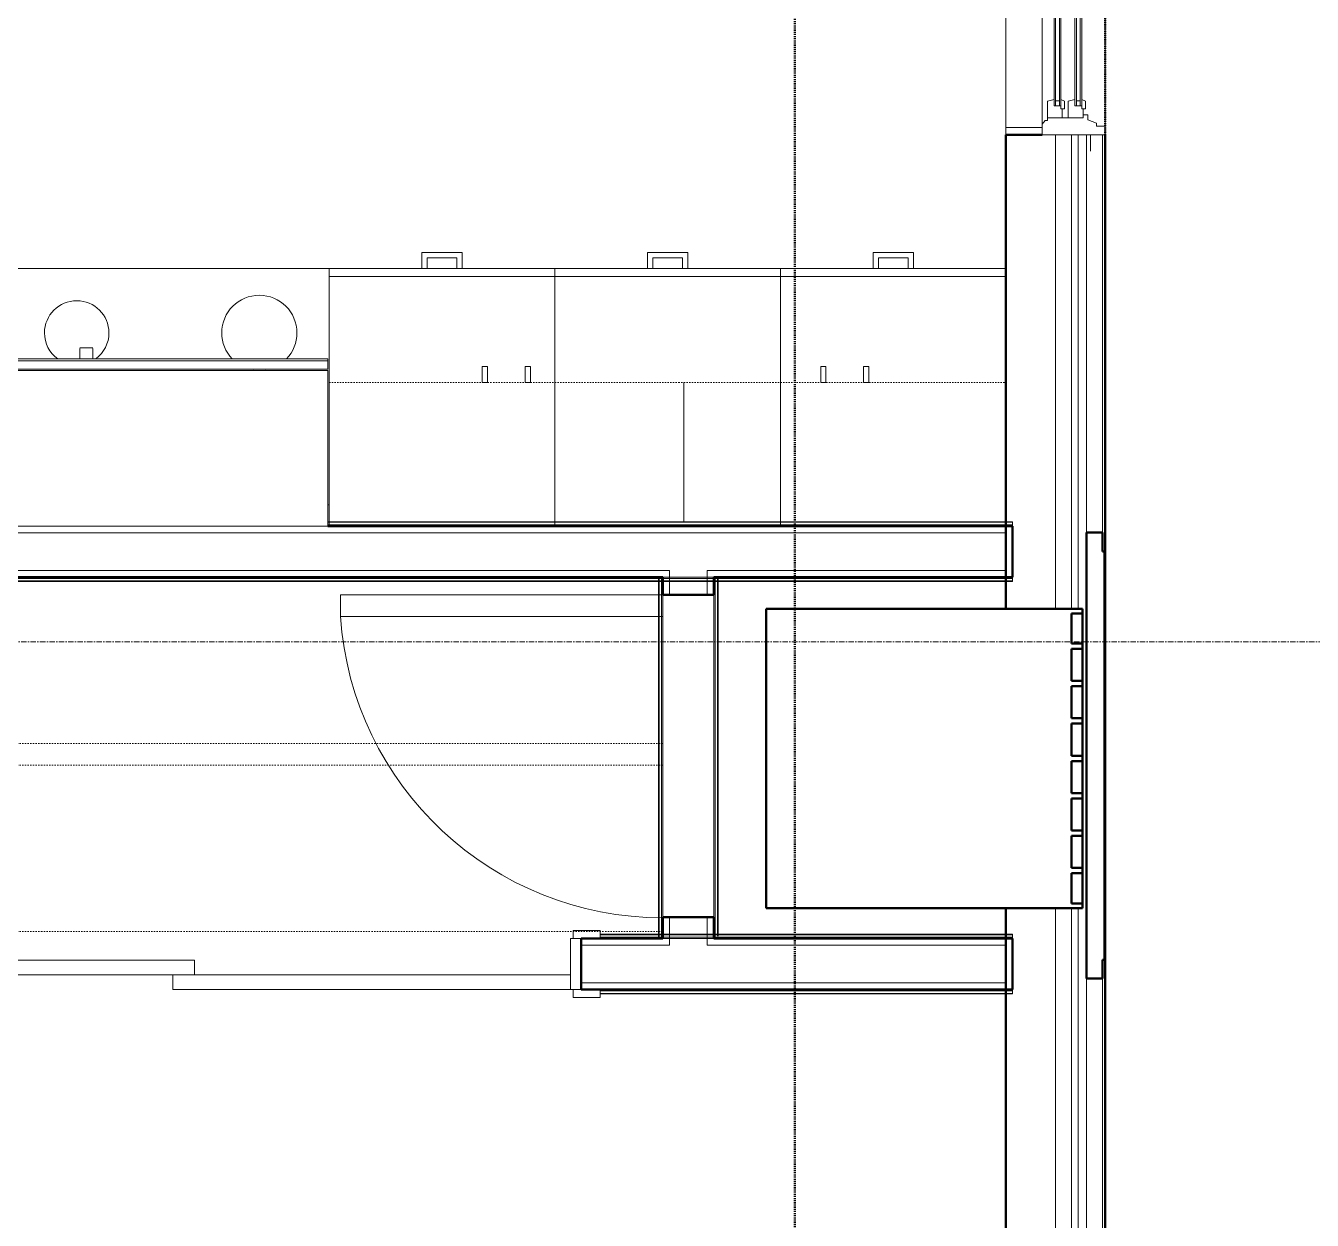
# Model space of a CAD drawing. Header units: inches. Extents: x -4218 to -1830, y 9767 to 12426.
# Drawn here: x -2168 to -2048.3, y 11793.3 to 11904.6 of the extents above; entities that cross this region are included whole.
import ezdxf

# ---------------------------------------------------------------- set-up
doc = ezdxf.new("R2010")
doc.units = ezdxf.units.IN
doc.header["$MEASUREMENT"] = 0
for name, pattern in [('Dash', [0.25, 0.125, -0.125]), ('Dash 1_16_', [0.125, 0.0625, -0.0625]), ('Grid Line 1_2_', [0.875, 0.5, -0.125, 0.125, -0.125])]:
    doc.linetypes.add(name, pattern=pattern)
for name, color, linetype, lineweight in [('0-1', 7, 'Continuous', 5), ('0-2', 253, 'Continuous', 9), ('A-DOOR-1', 7, 'Continuous', 9), ('A-DOOR-2', 50, 'Continuous', 20), ('A-DOOR-FRAM-1', 50, 'Continuous', 20), ('A-GENM', 5, 'Continuous', 9), ('A-GENM-7', 5, 'Continuous', 50), ('A-GLAZ-1', 151, 'Continuous', 9), ('A-GLAZ-2', 151, 'Continuous', 20), ('A-GLAZ-3', 151, 'Continuous', 50), ('A-WALL', 113, 'Continuous', 13), ('A-WALL-1', 250, 'Continuous', 50), ('A-WALL-2', 10, 'Continuous', 13), ('A-WALL-3', 254, 'Continuous', 9), ('A-WALL-4', 253, 'Continuous', 9), ('A-WALL-5', 252, 'Continuous', 9), ('A-WALL-6', 7, 'Continuous', 9), ('A-WALL-8', 113, 'Continuous', 9), ('A-WALL-9', 113, 'Continuous', 50), ('C-PROP-LINE-1', 91, 'Dash 1_16_', 50), ('Q-CASE-1', 252, 'Continuous', 9), ('Q-CASE-2', 7, 'Continuous', 9), ('Q-CASE-3', 253, 'Continuous', 9), ('Q-CASE-4', 7, 'Dash', 9), ('Q-CASE-5', 254, 'Continuous', 9), ('Q-CASE-HDLN-1', 7, 'Dash', 9), ('Q-SPCQ-1', 7, 'Continuous', 9), ('S-GRID-1', 1, 'Grid Line 1_2_', 9)]:
    doc.layers.add(name, color=color, linetype=linetype, lineweight=lineweight)

# ---------------------------------------------------------------- blocks, each defined once
blk = doc.blocks.new('Basic Wall _ INT - W4BØF - _5_8 GYP - 2X4 WOOD_BATT_ - 5_8 GYP_ - ___-2694723-BACKGROUND - 3RD FLOOR')
at = {"layer": 'A-WALL-4'}
for p, q in [((-2266.08, 11853.2), (-2266.07, 11853.18)), ((-2266.03, 11853.06), (-2266, 11853)), ((-2266, 11853), (-2265.94, 11852.85)), ((-2265.94, 11852.85), (-2265.91, 11852.79)), ((-2109.14, 11852.85), (-2109.02, 11852.85)), ((-2109.02, 11852.85), (-2108.93, 11852.85)), ((-2108.93, 11852.85), (-2108.87, 11852.85)), ((-2103.97, 11853.2), (-2108.72, 11853.2)), ((-2108.72, 11852.85), (-2103.97, 11852.85)), ((-2103.83, 11852.85), (-2103.77, 11852.85)), ((-2103.77, 11852.85), (-2103.68, 11852.85)), ((-2103.68, 11852.85), (-2103.56, 11852.85)), ((-2076.17, 11853.2), (-2076.8, 11853.2)), ((-2076.8, 11852.85), (-2076.17, 11852.85)), ((-2076.17, 11853.18), (-2076.17, 11853.2)), ((-2076.17, 11853), (-2076.17, 11853.06)), ((-2076.17, 11852.85), (-2076.17, 11853)), ((-2076.17, 11852.79), (-2076.17, 11852.85))]:
    blk.add_line(p, q, dxfattribs=at)
at = {"layer": 'A-WALL-5'}
for p, q in [((-2108.72, 11853.2), (-2266.08, 11853.2)), ((-2265.94, 11852.85), (-2109.14, 11852.85)), ((-2109.14, 11852.79), (-2109.02, 11852.79)), ((-2109.02, 11852.79), (-2108.93, 11852.79)), ((-2108.93, 11852.79), (-2108.87, 11852.79)), ((-2108.72, 11853.08), (-2103.97, 11853.08)), ((-2108.72, 11852.79), (-2103.97, 11852.79)), ((-2076.8, 11853.2), (-2103.97, 11853.2)), ((-2103.83, 11852.79), (-2103.77, 11852.79)), ((-2103.77, 11852.79), (-2103.68, 11852.79)), ((-2103.68, 11852.79), (-2103.56, 11852.79)), ((-2103.56, 11852.85), (-2076.8, 11852.85)), ((-2076.8, 11853.08), (-2076.17, 11853.08)), ((-2076.8, 11852.79), (-2076.17, 11852.79)), ((-2076.17, 11853.2), (-2076.17, 11853.16)), ((-2076.17, 11853.16), (-2076.17, 11853.14)), ((-2076.17, 11853.14), (-2076.17, 11853.08)), ((-2076.17, 11853.08), (-2076.17, 11853.06)), ((-2076.17, 11853.06), (-2076.17, 11852.79))]:
    blk.add_line(p, q, dxfattribs=at)
at = {"layer": 'A-WALL-6'}
for p, q in [((-2266.03, 11853.08), (-2108.72, 11853.08)), ((-2265.91, 11852.79), (-2109.14, 11852.79)), ((-2103.97, 11853.08), (-2076.8, 11853.08)), ((-2103.56, 11852.79), (-2076.8, 11852.79))]:
    blk.add_line(p, q, dxfattribs=at)
at = {"layer": 'A-WALL-6', "flags": 128}
for points in [[(-2266.03, 11853.08), (-2266.03, 11853.08), (-2266.04, 11853.09), (-2266.04, 11853.1), (-2266.05, 11853.12), (-2266.06, 11853.14), (-2266.07, 11853.16)], [(-2265.91, 11852.79), (-2265.96, 11852.91), (-2266, 11853), (-2266.02, 11853.06), (-2266.03, 11853.08)]]:
    blk.add_lwpolyline(points, dxfattribs=at)
blk = doc.blocks.new('Basic Wall _ INT - W4BØF - _5_8 GYP - 2X4 WOOD_BATT_ - 5_8 GYP_ - ___-2694724-BACKGROUND - 3RD FLOOR')
at = {"layer": 'A-WALL-3'}
for p, q in [((-2203.03, 11858.31), (-2169.78, 11858.31)), ((-2139.89, 11858.31), (-2076.8, 11858.31)), ((-2169.78, 11857.95), (-2203.03, 11857.95)), ((-2076.8, 11857.95), (-2139.89, 11857.95))]:
    blk.add_line(p, q, dxfattribs=at)
at = {"layer": 'A-WALL-4'}
for p, q in [((-2268.22, 11858.37), (-2268.2, 11858.31)), ((-2268.2, 11858.31), (-2268.14, 11858.16)), ((-2243.94, 11858.31), (-2243.82, 11858.31)), ((-2243.82, 11858.31), (-2243.73, 11858.31)), ((-2243.73, 11858.31), (-2243.67, 11858.31)), ((-2243.52, 11858.31), (-2238.79, 11858.31)), ((-2238.63, 11858.31), (-2238.57, 11858.31)), ((-2238.57, 11858.31), (-2238.48, 11858.31)), ((-2238.48, 11858.31), (-2238.36, 11858.31)), ((-2076.8, 11858.31), (-2076.17, 11858.31)), ((-2076.17, 11858.31), (-2076.17, 11858.37)), ((-2076.17, 11858.16), (-2076.17, 11858.31)), ((-2268.13, 11858.16), (-2268.11, 11858.09)), ((-2268.06, 11857.98), (-2268.05, 11857.95)), ((-2238.78, 11857.95), (-2243.53, 11857.95)), ((-2169.78, 11858.08), (-2203.03, 11858.08)), ((-2076.8, 11858.08), (-2139.89, 11858.08)), ((-2076.17, 11857.95), (-2076.8, 11857.95)), ((-2076.17, 11858.09), (-2076.17, 11858.16)), ((-2076.17, 11857.95), (-2076.17, 11857.98))]:
    blk.add_line(p, q, dxfattribs=at)
at = {"layer": 'A-WALL-5'}
for p, q in [((-2268.2, 11858.31), (-2243.94, 11858.31)), ((-2243.94, 11858.37), (-2243.82, 11858.37)), ((-2243.82, 11858.37), (-2243.73, 11858.37)), ((-2243.73, 11858.37), (-2243.67, 11858.37)), ((-2243.51, 11858.37), (-2238.79, 11858.37)), ((-2238.63, 11858.37), (-2238.57, 11858.37)), ((-2238.57, 11858.37), (-2238.48, 11858.37)), ((-2238.48, 11858.37), (-2238.36, 11858.37)), ((-2238.36, 11858.31), (-2203.03, 11858.31)), ((-2203.03, 11858.37), (-2169.78, 11858.37)), ((-2139.89, 11858.37), (-2076.17, 11858.37)), ((-2076.17, 11858.37), (-2076.17, 11858.08)), ((-2243.53, 11857.95), (-2268.05, 11857.95)), ((-2242.9, 11858.08), (-2243.52, 11858.08)), ((-2238.78, 11858.08), (-2242.88, 11858.08)), ((-2203.03, 11857.95), (-2238.78, 11857.95)), ((-2076.17, 11858.08), (-2076.8, 11858.08)), ((-2076.17, 11858.08), (-2076.17, 11858.07)), ((-2076.17, 11858.07), (-2076.17, 11858.06)), ((-2076.17, 11858.06), (-2076.17, 11858.02)), ((-2076.17, 11858.02), (-2076.17, 11858)), ((-2076.17, 11858), (-2076.17, 11857.95))]:
    blk.add_line(p, q, dxfattribs=at)
at = {"layer": 'A-WALL-6'}
for p, q in [((-2268.22, 11858.37), (-2243.94, 11858.37)), ((-2238.36, 11858.37), (-2203.03, 11858.37)), ((-2243.52, 11858.08), (-2268.1, 11858.08)), ((-2203.03, 11858.08), (-2238.78, 11858.08))]:
    blk.add_line(p, q, dxfattribs=at)
at = {"layer": 'A-WALL-6', "flags": 128}
for points in [[(-2268.1, 11858.08), (-2268.11, 11858.1), (-2268.13, 11858.16), (-2268.17, 11858.25), (-2268.22, 11858.37)], [(-2268.07, 11858), (-2268.08, 11858.02), (-2268.09, 11858.04), (-2268.09, 11858.06), (-2268.1, 11858.07), (-2268.1, 11858.08), (-2268.1, 11858.08)]]:
    blk.add_lwpolyline(points, dxfattribs=at)
blk = doc.blocks.new('Basic Wall _ INT - W4BØF - _5_8 GYP - 2X4 WOOD_BATT_ - 5_8 GYP_ - ___-2694726-BACKGROUND - 3RD FLOOR')
at = {"layer": 'A-WALL-4'}
for p, q in [((-2109.14, 11819.91), (-2109.02, 11819.91)), ((-2109.02, 11819.91), (-2108.93, 11819.91)), ((-2108.93, 11819.91), (-2108.87, 11819.91)), ((-2108.72, 11819.91), (-2103.97, 11819.91)), ((-2103.83, 11819.91), (-2103.77, 11819.91)), ((-2103.77, 11819.91), (-2103.68, 11819.91)), ((-2103.68, 11819.91), (-2103.56, 11819.91)), ((-2076.8, 11819.91), (-2076.17, 11819.91)), ((-2076.17, 11819.91), (-2076.17, 11819.97)), ((-2076.17, 11819.76), (-2076.17, 11819.91)), ((-2103.97, 11819.55), (-2108.72, 11819.55)), ((-2076.17, 11819.55), (-2076.8, 11819.55)), ((-2076.17, 11819.69), (-2076.17, 11819.76)), ((-2076.17, 11819.55), (-2076.17, 11819.58))]:
    blk.add_line(p, q, dxfattribs=at)
at = {"layer": 'A-WALL-5'}
for p, q in [((-2114.57, 11819.91), (-2109.14, 11819.91)), ((-2109.14, 11819.97), (-2109.02, 11819.97)), ((-2109.02, 11819.97), (-2108.93, 11819.97)), ((-2108.93, 11819.97), (-2108.87, 11819.97)), ((-2108.72, 11819.97), (-2103.97, 11819.97)), ((-2103.83, 11819.97), (-2103.77, 11819.97)), ((-2103.77, 11819.97), (-2103.68, 11819.97)), ((-2103.68, 11819.97), (-2103.56, 11819.97)), ((-2103.56, 11819.91), (-2076.8, 11819.91)), ((-2076.8, 11819.97), (-2076.17, 11819.97)), ((-2076.17, 11819.97), (-2076.17, 11819.68)), ((-2108.72, 11819.55), (-2114.57, 11819.55)), ((-2104.6, 11819.68), (-2108.68, 11819.68)), ((-2103.97, 11819.68), (-2104.56, 11819.68)), ((-2076.8, 11819.55), (-2103.97, 11819.55)), ((-2076.17, 11819.68), (-2076.8, 11819.68)), ((-2076.17, 11819.68), (-2076.17, 11819.6)), ((-2076.17, 11819.6), (-2076.17, 11819.55))]:
    blk.add_line(p, q, dxfattribs=at)
at = {"layer": 'A-WALL-6'}
for p, q in [((-2114.57, 11819.97), (-2109.14, 11819.97)), ((-2103.56, 11819.97), (-2076.8, 11819.97)), ((-2108.72, 11819.68), (-2114.57, 11819.68)), ((-2076.8, 11819.68), (-2103.97, 11819.68))]:
    blk.add_line(p, q, dxfattribs=at)
blk = doc.blocks.new('Basic Wall _ INT - W4BØF - _5_8 GYP - 2X4 WOOD_BATT_ - 5_8 GYP_ - ___-2694725-BACKGROUND - 3RD FLOOR')
at = {"layer": 'A-WALL-4'}
for p, q in [((-2076.17, 11814.8), (-2076.8, 11814.8)), ((-2076.8, 11814.45), (-2076.17, 11814.45)), ((-2076.17, 11814.78), (-2076.17, 11814.8)), ((-2076.17, 11814.6), (-2076.17, 11814.66)), ((-2076.17, 11814.45), (-2076.17, 11814.6)), ((-2076.17, 11814.39), (-2076.17, 11814.45))]:
    blk.add_line(p, q, dxfattribs=at)
at = {"layer": 'A-WALL-5'}
for p, q in [((-2076.8, 11814.8), (-2114.57, 11814.8)), ((-2114.57, 11814.45), (-2076.8, 11814.45)), ((-2076.8, 11814.68), (-2076.17, 11814.68)), ((-2076.8, 11814.39), (-2076.17, 11814.39)), ((-2076.17, 11814.8), (-2076.17, 11814.76)), ((-2076.17, 11814.76), (-2076.17, 11814.68)), ((-2076.17, 11814.68), (-2076.17, 11814.51)), ((-2076.17, 11814.51), (-2076.17, 11814.39))]:
    blk.add_line(p, q, dxfattribs=at)
at = {"layer": 'A-WALL-6'}
for p, q in [((-2114.57, 11814.68), (-2076.8, 11814.68)), ((-2114.57, 11814.39), (-2076.8, 11814.39))]:
    blk.add_line(p, q, dxfattribs=at)
blk = doc.blocks.new('Basic Wall _ INT - W4BØF - _5_8 GYP - 2X4 WOOD_BATT_ - 5_8 GYP_ - ___-2694728-BACKGROUND - 3RD FLOOR')
at = {"layer": 'A-WALL-3'}
for p, q in [((-2103.95, 11853.2), (-2103.97, 11853.2)), ((-2103.77, 11853.2), (-2103.83, 11853.2)), ((-2103.62, 11853.2), (-2103.77, 11853.2)), ((-2103.56, 11853.2), (-2103.62, 11853.2)), ((-2103.97, 11819.55), (-2103.95, 11819.55)), ((-2103.83, 11819.55), (-2103.77, 11819.55)), ((-2103.77, 11819.55), (-2103.62, 11819.55)), ((-2103.62, 11819.55), (-2103.56, 11819.55))]:
    blk.add_line(p, q, dxfattribs=at)
at = {"layer": 'A-WALL-4'}
for p, q in [((-2103.91, 11853.2), (-2103.85, 11853.2)), ((-2103.85, 11853.2), (-2103.56, 11853.2)), ((-2103.62, 11853.05), (-2103.62, 11853)), ((-2103.62, 11852.99), (-2103.62, 11852.91)), ((-2103.62, 11852.89), (-2103.62, 11852.79)), ((-2103.62, 11819.93), (-2103.62, 11819.85)), ((-2103.85, 11819.55), (-2103.91, 11819.55)), ((-2103.56, 11819.55), (-2103.85, 11819.55)), ((-2103.62, 11819.82), (-2103.62, 11819.76))]:
    blk.add_line(p, q, dxfattribs=at)
at = {"layer": 'A-WALL-5'}
for p, q in [((-2103.97, 11853.2), (-2103.93, 11853.2)), ((-2103.97, 11851.55), (-2103.97, 11853.2)), ((-2103.93, 11853.2), (-2103.91, 11853.2)), ((-2103.62, 11852.79), (-2103.62, 11819.97)), ((-2103.56, 11853.05), (-2103.56, 11853)), ((-2103.56, 11852.99), (-2103.56, 11852.91)), ((-2103.56, 11852.89), (-2103.56, 11852.79)), ((-2103.97, 11819.55), (-2103.97, 11821.55)), ((-2103.56, 11819.93), (-2103.56, 11819.85)), ((-2103.93, 11819.55), (-2103.97, 11819.55)), ((-2103.91, 11819.55), (-2103.93, 11819.55)), ((-2103.56, 11819.82), (-2103.56, 11819.76))]:
    blk.add_line(p, q, dxfattribs=at)
at = {"layer": 'A-WALL-6'}
for p, q in [((-2103.85, 11819.55), (-2103.85, 11853.2)), ((-2103.56, 11852.79), (-2103.56, 11819.97))]:
    blk.add_line(p, q, dxfattribs=at)
blk = doc.blocks.new('Basic Wall _ INT - W4BØF - _5_8 GYP - 2X4 WOOD_BATT_ - 5_8 GYP_ - ___-2694727-BACKGROUND - 3RD FLOOR')
at = {"layer": 'A-WALL-3'}
for p, q in [((-2109.07, 11853.2), (-2109.14, 11853.2)), ((-2108.93, 11853.2), (-2109.07, 11853.2)), ((-2108.86, 11853.2), (-2108.93, 11853.2)), ((-2108.72, 11853.2), (-2108.75, 11853.2)), ((-2109.14, 11819.55), (-2109.07, 11819.55)), ((-2109.07, 11819.55), (-2108.93, 11819.55)), ((-2108.93, 11819.55), (-2108.86, 11819.55)), ((-2108.75, 11819.55), (-2108.72, 11819.55))]:
    blk.add_line(p, q, dxfattribs=at)
at = {"layer": 'A-WALL-4'}
for p, q in [((-2109.14, 11853.2), (-2108.85, 11853.2)), ((-2109.07, 11853.05), (-2109.07, 11853)), ((-2109.07, 11852.99), (-2109.07, 11852.91)), ((-2109.07, 11852.89), (-2109.07, 11852.79)), ((-2108.85, 11853.2), (-2108.79, 11853.2)), ((-2109.07, 11819.95), (-2109.07, 11819.85)), ((-2108.85, 11819.55), (-2109.14, 11819.55)), ((-2109.07, 11819.83), (-2109.07, 11819.76)), ((-2109.07, 11819.75), (-2109.07, 11819.7)), ((-2108.79, 11819.55), (-2108.85, 11819.55))]:
    blk.add_line(p, q, dxfattribs=at)
at = {"layer": 'A-WALL-5'}
for p, q in [((-2109.14, 11853.05), (-2109.14, 11853)), ((-2109.14, 11852.99), (-2109.14, 11852.91)), ((-2109.14, 11852.89), (-2109.14, 11852.79)), ((-2109.07, 11852.79), (-2109.07, 11819.97)), ((-2108.79, 11853.2), (-2108.77, 11853.2)), ((-2108.77, 11853.2), (-2108.72, 11853.2)), ((-2108.72, 11851.55), (-2108.72, 11853.2)), ((-2108.72, 11819.55), (-2108.72, 11821.55)), ((-2109.14, 11819.95), (-2109.14, 11819.85)), ((-2109.14, 11819.83), (-2109.14, 11819.76)), ((-2109.14, 11819.75), (-2109.14, 11819.7)), ((-2108.77, 11819.55), (-2108.79, 11819.55)), ((-2108.72, 11819.55), (-2108.77, 11819.55))]:
    blk.add_line(p, q, dxfattribs=at)
at = {"layer": 'A-WALL-6'}
for p, q in [((-2109.14, 11852.79), (-2109.14, 11819.97)), ((-2108.85, 11853.2), (-2108.85, 11819.55))]:
    blk.add_line(p, q, dxfattribs=at)
blk = doc.blocks.new('SWING - SINGLE - FLUSH - 30_ x 70_ - MAGIC PAK DOOR - ACOUSTICAL SEAL - IN CLOSET-3199421-BACKGROUND - 3RD FLOOR')
at = {"layer": 'A-DOOR-1'}
blk.add_arc((15, 2.375), 30.067, 93.81407, 180, dxfattribs=at)
at = {"layer": 'A-DOOR-2'}
for p, q in [((13, 2.375), (13, 32.375)), ((15, 32.375), (13, 32.375)), ((15, 2.375), (15, 32.375)), ((15, 2.375), (13, 2.375))]:
    blk.add_line(p, q, dxfattribs=at)
blk = doc.blocks.new('SLIDING - FLUSH - 6-0 x 6-8-3203587-BACKGROUND - 3RD FLOOR')
at = {"layer": 'A-DOOR-1'}
for p, q in [((-36.25, 3), (-38.75, 3)), ((-38.75, 3), (-38.75, 2.25)), ((-36.25, 2.25), (-36.25, 3)), ((36.25, 3), (36.25, 2.25)), ((38.75, 3), (36.25, 3)), ((38.75, 2.25), (38.75, 3)), ((-38.75, 2.25), (-36.25, 2.25)), ((36.25, 2.25), (38.75, 2.25)), ((-36.25, -2.5), (-38.75, -2.5)), ((-38.75, -2.5), (-38.75, -3.25)), ((-38.75, -3.25), (-36.25, -3.25)), ((-36.25, -3.25), (-36.25, -2.5)), ((38.75, -2.5), (36.25, -2.5)), ((36.25, -2.5), (36.25, -3.25)), ((36.25, -3.25), (38.75, -3.25)), ((38.75, -3.25), (38.75, -2.5))]:
    blk.add_line(p, q, dxfattribs=at)
at = {"layer": 'A-DOOR-2'}
for p, q in [((1, 2.25), (-36, 2.25)), ((-36, 2.25), (-36, 0.875)), ((1, 0.875), (1, 2.25)), ((-36, 0.875), (1, 0.875)), ((36, 0.875), (-1, 0.875)), ((-1, 0.875), (-1, -0.5)), ((36, -0.5), (36, 0.875)), ((-1, -0.5), (36, -0.5))]:
    blk.add_line(p, q, dxfattribs=at)
at = {"layer": 'A-DOOR-FRAM-1'}
for p, q in [((-36, 2.25), (-37, 2.25)), ((-37, 2.25), (-37, -2.5)), ((-36, -2.5), (-36, 2.25)), ((37, 2.25), (36, 2.25)), ((36, 2.25), (36, -2.5)), ((37, -2.5), (37, 2.25)), ((-37, -2.5), (-36, -2.5)), ((36, -2.5), (37, -2.5))]:
    blk.add_line(p, q, dxfattribs=at)
blk = doc.blocks.new('OD_CW_Closet - OD_CW_Closet-2069095-BACKGROUND - 3RD FLOOR')
at = {"layer": 'Q-CASE-HDLN-1'}
for p, q in [((0.74, -24), (0.74, 9)), ((0.74, 9), (158.05, 9)), ((158.05, 9), (158.05, -24)), ((0.74, -6.5), (158.05, -6.5)), ((0.74, -8.5), (158.05, -8.5)), ((158.05, -24), (0.74, -24))]:
    blk.add_line(p, q, dxfattribs=at)
blk = doc.blocks.new('Range - 24_ x 30_-V39-BACKGROUND - 3RD FLOOR')
at = {"layer": 'Q-SPCQ-1'}
blk.add_line((0, 22), (0.12, 22), dxfattribs=at)
for centre, radius, start, end in [((6.5, 6), 3.5, 136.4352, 180), ((6.5, 6), 3.5, 81.0228, 98.9772), ((6.5, 6), 3.5, 360, 43.611), ((23.5, 6), 3, 126.6742, 180), ((23.5, 6), 3, 360, 53.8773), ((6.5, 6), 3.5, 180, 0), ((23.5, 6), 3, 180, 360)]:
    blk.add_arc(centre, radius, start, end, dxfattribs=at)
blk = doc.blocks.new('Base Cabinet 4 Drawer 254 - Base Cabinet 4 Drawer 254 21_-2569778-BACKGROUND - 3RD FLOOR')
at = {"layer": 'Q-CASE-1'}
for p, q in [((-9.76, 24), (11.24, 24)), ((-9.76, 23.25), (-9.76, 24)), ((-0.64, 24), (-1.14, 24)), ((2.11, 24), (2.61, 24)), ((11.24, 24), (11.24, 23.25)), ((11.24, 23.25), (-9.76, 23.25)), ((-9.76, 23.25), (-9.76, 0.37)), ((11.24, 0.37), (11.24, 23.25))]:
    blk.add_line(p, q, dxfattribs=at)
at = {"layer": 'Q-CASE-2'}
for p, q in [((2.61, 25.5), (-1.14, 25.5)), ((-1.14, 25.5), (-1.14, 24)), ((2.61, 24), (2.61, 25.5)), ((-0.64, 24), (-0.64, 25)), ((-0.64, 25), (2.11, 25)), ((2.11, 25), (2.11, 24))]:
    blk.add_line(p, q, dxfattribs=at)
at = {"layer": 'Q-CASE-3'}
for p, q in [((-0.64, 24), (-1.14, 24)), ((2.11, 24), (2.61, 24)), ((-9.76, 0.37), (-9.76, 0)), ((11.24, 0), (11.24, 0.37))]:
    blk.add_line(p, q, dxfattribs=at)
at = {"layer": 'Q-CASE-5'}
for p, q in [((-0.64, 24), (-1.14, 24)), ((-0.64, 24), (-1.14, 24)), ((2.11, 24), (2.61, 24)), ((2.11, 24), (2.61, 24)), ((-9.76, 0), (11.24, 0))]:
    blk.add_line(p, q, dxfattribs=at)
blk = doc.blocks.new('Base Cabinet 3 Drawer 230 - Base Cabinet 3 Drawer 230 21_-2578998-BACKGROUND - 3RD FLOOR')
at = {"layer": 'Q-CASE-1'}
for p, q in [((-9.76, 24), (11.24, 24)), ((-9.76, 23.25), (-9.76, 24)), ((-0.64, 24), (-1.14, 24)), ((2.11, 24), (2.61, 24)), ((11.24, 24), (11.24, 23.25)), ((11.24, 23.25), (-9.76, 23.25)), ((-9.76, 23.25), (-9.76, 0.38)), ((11.24, 0.38), (11.24, 23.25))]:
    blk.add_line(p, q, dxfattribs=at)
at = {"layer": 'Q-CASE-2'}
for p, q in [((2.61, 25.5), (-1.14, 25.5)), ((-1.14, 25.5), (-1.14, 24)), ((2.61, 24), (2.61, 25.5)), ((-0.64, 24), (-0.64, 25)), ((-0.64, 25), (2.11, 25)), ((2.11, 25), (2.11, 24))]:
    blk.add_line(p, q, dxfattribs=at)
at = {"layer": 'Q-CASE-3'}
for p, q in [((-0.64, 24), (-1.14, 24)), ((2.11, 24), (2.61, 24)), ((-9.76, 0.38), (-9.76, 0)), ((11.24, 0), (11.24, 0.38))]:
    blk.add_line(p, q, dxfattribs=at)
at = {"layer": 'Q-CASE-5'}
for p, q in [((-0.64, 24), (-1.14, 24)), ((2.11, 24), (2.61, 24)), ((-9.76, 0), (11.24, 0))]:
    blk.add_line(p, q, dxfattribs=at)
blk = doc.blocks.new('Base Cabinet 3 Drawer 230 - Base Cabinet 3 Drawer 230 21_-V22-BACKGROUND - 3RD FLOOR')
at = {"layer": 'Q-CASE-1'}
for p, q in [((-9.76, 24), (11.21, 24)), ((-9.76, 23.25), (-9.76, 24)), ((-0.64, 24), (-1.14, 24)), ((2.11, 24), (2.61, 24)), ((11.24, 24), (11.24, 23.25)), ((11.21, 23.25), (-9.76, 23.25)), ((-9.76, 23.25), (-9.76, 0.37)), ((11.24, 0), (11.24, 23.25))]:
    blk.add_line(p, q, dxfattribs=at)
at = {"layer": 'Q-CASE-2'}
for p, q in [((2.61, 25.5), (-1.14, 25.5)), ((-1.14, 25.5), (-1.14, 24)), ((2.61, 24), (2.61, 25.5)), ((-0.64, 24), (-0.64, 25)), ((-0.64, 25), (2.11, 25)), ((2.11, 25), (2.11, 24))]:
    blk.add_line(p, q, dxfattribs=at)
at = {"layer": 'Q-CASE-3'}
for p, q in [((-0.64, 24), (-1.14, 24)), ((2.11, 24), (2.61, 24)), ((-9.76, 0.37), (-9.76, 0))]:
    blk.add_line(p, q, dxfattribs=at)
at = {"layer": 'Q-CASE-5'}
for p, q in [((-0.64, 24), (-1.14, 24)), ((2.11, 24), (2.61, 24)), ((-9.76, 0), (11.21, 0))]:
    blk.add_line(p, q, dxfattribs=at)
blk = doc.blocks.new('300 Series Wall Hung Cabinet_302 - 30_ X 36_-2573882-BACKGROUND - 3RD FLOOR')
at = {"layer": 'Q-CASE-2'}
for p, q in [((-1.76, 14.69), (-2.25, 14.69)), ((-2.25, 14.69), (-2.25, 13.19)), ((-1.76, 13.19), (-1.76, 14.69)), ((2.24, 14.69), (1.75, 14.69)), ((1.75, 14.69), (1.75, 13.19)), ((2.24, 13.19), (2.24, 14.69)), ((-1.76, 13.19), (-2.25, 13.19)), ((2.24, 13.19), (1.75, 13.19))]:
    blk.add_line(p, q, dxfattribs=at)
at = {"layer": 'Q-CASE-4'}
for p, q in [((-15, 0.19), (-15, 13.19)), ((-15, 13.19), (15, 13.19)), ((15, 13.19), (15, 0.19)), ((15, 0.19), (-15, 0.19))]:
    blk.add_line(p, q, dxfattribs=at)
blk = doc.blocks.new('30quot_MicrowaveVent_11166 - 70cm miele oven-2322118-BACKGROUND - 3RD FLOOR')
at = {"layer": 'Q-CASE-2'}
for p, q in [((-14.2, -14.49), (-14.2, 0)), ((15.68, 0), (-14.2, 0)), ((15.68, 0), (15.68, -14.49)), ((15.68, -14.49), (-14.2, -14.49)), ((-14.2, -14.61), (15.68, -14.61)), ((-14.2, -15.39), (-14.2, -14.61)), ((-14.2, -15.6), (-14.2, -15.39)), ((-14.2, -15.39), (15.68, -15.39)), ((15.68, -14.61), (15.68, -15.39)), ((15.68, -15.39), (15.68, -15.6)), ((-14.2, -15.6), (15.68, -15.6)), ((7.69, -16.55), (7.69, -15.63)), ((7.69, -16.6), (8.88, -16.6)), ((8.88, -15.63), (8.88, -16.55))]:
    blk.add_line(p, q, dxfattribs=at)
blk = doc.blocks.new('300 Series Wall Hung Cabinet_302 - 33_ X 36_-2610278-BACKGROUND - 3RD FLOOR')
at = {"layer": 'Q-CASE-2'}
for p, q in [((-1.76, 14.69), (-2.25, 14.69)), ((-2.25, 14.69), (-2.25, 13.19)), ((-1.76, 13.19), (-1.76, 14.69)), ((2.24, 14.69), (1.75, 14.69)), ((1.75, 14.69), (1.75, 13.19)), ((2.24, 13.19), (2.24, 14.69)), ((-1.76, 13.19), (-2.25, 13.19)), ((2.24, 13.19), (1.75, 13.19))]:
    blk.add_line(p, q, dxfattribs=at)
at = {"layer": 'Q-CASE-4'}
for p, q in [((-16.5, 0.19), (-16.5, 13.19)), ((-16.5, 13.19), (16.5, 13.19)), ((16.5, 13.19), (16.5, 0.19)), ((16.5, 0.19), (-16.5, 0.19))]:
    blk.add_line(p, q, dxfattribs=at)
blk = doc.blocks.new('CTR - 1st Phase - Unit Layouts_rvt-1-BACKGROUND - 3RD FLOOR')
at = {"layer": 'A-WALL-1'}
for p, q in [((-2076.17, 11857.95), (-2139.89, 11857.95)), ((-2076.17, 11857.33), (-2076.17, 11857.95)), ((-2076.17, 11853.83), (-2076.17, 11857.33)), ((-2076.17, 11853.2), (-2076.17, 11853.83)), ((-2266.08, 11853.2), (-2108.72, 11853.2)), ((-2108.72, 11853.2), (-2108.72, 11851.55)), ((-2103.97, 11853.2), (-2076.17, 11853.2)), ((-2103.97, 11851.55), (-2103.97, 11853.2)), ((-2108.72, 11851.55), (-2103.97, 11851.55)), ((-2103.97, 11821.55), (-2108.72, 11821.55)), ((-2108.72, 11821.55), (-2108.72, 11819.55)), ((-2103.97, 11819.55), (-2103.97, 11821.55)), ((-2108.72, 11819.55), (-2116.32, 11819.55)), ((-2116.32, 11819.55), (-2116.32, 11814.8)), ((-2076.17, 11819.55), (-2103.97, 11819.55)), ((-2076.17, 11818.93), (-2076.17, 11819.55)), ((-2076.17, 11815.43), (-2076.17, 11818.93)), ((-2076.17, 11814.8), (-2076.17, 11815.43)), ((-2116.32, 11814.8), (-2076.17, 11814.8))]:
    blk.add_line(p, q, dxfattribs=at)
at = {"layer": 'A-WALL-2'}
for p, q in [((-2239.4, 11857.33), (-2076.8, 11857.33)), ((-2076.8, 11853.83), (-2076.8, 11857.33)), ((-2266.34, 11853.83), (-2108.1, 11853.83)), ((-2108.1, 11853.2), (-2108.1, 11853.83)), ((-2104.6, 11853.83), (-2076.8, 11853.83)), ((-2104.6, 11853.2), (-2104.6, 11853.83)), ((-2108.1, 11853.2), (-2108.1, 11851.55)), ((-2104.6, 11853.2), (-2104.6, 11851.55)), ((-2108.1, 11821.55), (-2108.1, 11819.55)), ((-2104.6, 11821.55), (-2104.6, 11819.55)), ((-2116.32, 11818.93), (-2108.1, 11818.93)), ((-2108.1, 11818.93), (-2108.1, 11819.55)), ((-2104.6, 11818.93), (-2104.6, 11819.55)), ((-2104.6, 11818.93), (-2076.8, 11818.93)), ((-2076.8, 11815.43), (-2076.8, 11818.93)), ((-2116.32, 11815.43), (-2076.8, 11815.43))]:
    blk.add_line(p, q, dxfattribs=at)
at = {"layer": 'A-WALL-3'}
for p, q in [((-2076.8, 11857.95), (-2139.89, 11857.95)), ((-2076.17, 11857.95), (-2076.8, 11857.95)), ((-2109.14, 11853.2), (-2108.87, 11853.2)), ((-2108.72, 11853.05), (-2108.72, 11853)), ((-2108.72, 11852.99), (-2108.72, 11852.91)), ((-2108.72, 11852.89), (-2108.72, 11852.79)), ((-2103.97, 11853), (-2103.97, 11853.05)), ((-2103.97, 11852.91), (-2103.97, 11852.99)), ((-2103.97, 11852.79), (-2103.97, 11852.89)), ((-2103.83, 11853.2), (-2103.56, 11853.2)), ((-2076.8, 11853.2), (-2076.17, 11853.2)), ((-2108.72, 11819.95), (-2108.72, 11819.85)), ((-2103.97, 11819.85), (-2103.97, 11819.93)), ((-2108.87, 11819.55), (-2109.14, 11819.55)), ((-2108.72, 11819.83), (-2108.72, 11819.76)), ((-2108.72, 11819.75), (-2108.72, 11819.7)), ((-2103.97, 11819.76), (-2103.97, 11819.82)), ((-2103.56, 11819.55), (-2103.83, 11819.55)), ((-2076.17, 11819.55), (-2076.8, 11819.55)), ((-2076.8, 11814.8), (-2076.17, 11814.8))]:
    blk.add_line(p, q, dxfattribs=at)
at = {"layer": 'A-WALL-4'}
for p, q in [((-2076.17, 11857.95), (-2076.17, 11853.2)), ((-2266.08, 11853.2), (-2109.14, 11853.2)), ((-2108.72, 11852.79), (-2108.72, 11819.97)), ((-2103.97, 11819.97), (-2103.97, 11852.79)), ((-2103.56, 11853.2), (-2076.8, 11853.2)), ((-2116.32, 11814.8), (-2116.32, 11819.55)), ((-2109.14, 11819.55), (-2114.57, 11819.55)), ((-2076.8, 11819.55), (-2103.56, 11819.55)), ((-2076.17, 11819.55), (-2076.17, 11814.8)), ((-2114.57, 11814.8), (-2076.8, 11814.8))]:
    blk.add_line(p, q, dxfattribs=at)
at = {"layer": 'A-WALL-5'}
for p, q in [((-2103.97, 11851.55), (-2108.72, 11851.55)), ((-2108.72, 11821.55), (-2103.97, 11821.55))]:
    blk.add_line(p, q, dxfattribs=at)
at = {"layer": 'A-WALL-6'}
for p, q in [((-2108.72, 11821.55), (-2108.72, 11851.55)), ((-2103.97, 11851.55), (-2103.97, 11821.55))]:
    blk.add_line(p, q, dxfattribs=at)
at = {"layer": 'A-WALL-8'}
for p, q in [((-2076.8, 11881.95), (-2203.03, 11881.95)), ((-2203.03, 11881.95), (-2076.8, 11881.95)), ((-2076.8, 11858.33), (-2076.8, 11881.95)), ((-2076.8, 11881.95), (-2076.8, 11858.33)), ((-2076.8, 11857.95), (-2076.8, 11858.33)), ((-2076.8, 11858.33), (-2076.8, 11857.95)), ((-2139.89, 11857.95), (-2076.8, 11857.95)), ((-2076.8, 11857.95), (-2139.89, 11857.95))]:
    blk.add_line(p, q, dxfattribs=at)
at = {"layer": '0-2'}
for name, p in [('Base Cabinet 4 Drawer 254 - Base Cabinet 4 Drawer 254 21_-2569778-BACKGROUND - 3RD FLOOR', (-2130.01, 11857.95)), ('Base Cabinet 3 Drawer 230 - Base Cabinet 3 Drawer 230 21_-2578998-BACKGROUND - 3RD FLOOR', (-2109.01, 11857.95)), ('Base Cabinet 3 Drawer 230 - Base Cabinet 3 Drawer 230 21_-V22-BACKGROUND - 3RD FLOOR', (-2088.01, 11857.95)), ('300 Series Wall Hung Cabinet_302 - 33_ X 36_-2610278-BACKGROUND - 3RD FLOOR', (-2123.28, 11858.14)), ('300 Series Wall Hung Cabinet_302 - 30_ X 36_-2573882-BACKGROUND - 3RD FLOOR', (-2091.78, 11858.14)), ('Basic Wall _ INT - W4BØF - _5_8 GYP - 2X4 WOOD_BATT_ - 5_8 GYP_ - ___-2694724-BACKGROUND - 3RD FLOOR', (0, 0)), ('Basic Wall _ INT - W4BØF - _5_8 GYP - 2X4 WOOD_BATT_ - 5_8 GYP_ - ___-2694723-BACKGROUND - 3RD FLOOR', (0, 0)), ('Basic Wall _ INT - W4BØF - _5_8 GYP - 2X4 WOOD_BATT_ - 5_8 GYP_ - ___-2694727-BACKGROUND - 3RD FLOOR', (0, 0)), ('Basic Wall _ INT - W4BØF - _5_8 GYP - 2X4 WOOD_BATT_ - 5_8 GYP_ - ___-2694728-BACKGROUND - 3RD FLOOR', (0, 0)), ('Basic Wall _ INT - W4BØF - _5_8 GYP - 2X4 WOOD_BATT_ - 5_8 GYP_ - ___-2694726-BACKGROUND - 3RD FLOOR', (0, 0)), ('Basic Wall _ INT - W4BØF - _5_8 GYP - 2X4 WOOD_BATT_ - 5_8 GYP_ - ___-2694725-BACKGROUND - 3RD FLOOR', (0, 0))]:
    blk.add_blockref(name, p, dxfattribs=at)
for name, p, rotation in [('Range - 24_ x 30_-V39-BACKGROUND - 3RD FLOOR', (-2139.78, 11881.95), 180), ('30quot_MicrowaveVent_11166 - 70cm miele oven-2322118-BACKGROUND - 3RD FLOOR', (-2154.1, 11857.95), 180), ('OD_CW_Closet - OD_CW_Closet-2069095-BACKGROUND - 3RD FLOOR', (-2107.99, 11829.2), 180), ('SWING - SINGLE - FLUSH - 30_ x 70_ - MAGIC PAK DOOR - ACOUSTICAL SEAL - IN CLOSET-3199421-BACKGROUND - 3RD FLOOR', (-2106.35, 11836.55), 90.00000000008457), ('SLIDING - FLUSH - 6-0 x 6-8-3203587-BACKGROUND - 3RD FLOOR', (-2153.32, 11817.05), 180)]:
    blk.add_blockref(name, p, dxfattribs=dict(at, rotation=rotation))
blk = doc.blocks.new('Perforated Panel at Magic-Pak - hvac panel - 3rd floor-2657949-BACKGROUND - 3RD FLOOR')
at = {"layer": 'A-GLAZ-3'}
for p, q in [((19.01, 4.62), (-19.01, 4.62)), ((-19.01, 4.62), (-19.01, 4.56)), ((-19.01, 4.56), (19.01, 4.56)), ((19.01, 4.56), (19.01, 4.62))]:
    blk.add_line(p, q, dxfattribs=at)
blk = doc.blocks.new('Window-Double_Hung-Andersen-400_Series-Tilt_Wash - DOUBLE HUNG - COTTAGE - 3RD FLOOR-2888628-BACKGROUND - 3RD FLOOR')
at = {"layer": 'A-GLAZ-1'}
for p, q in [((-15.7, 2.44), (15.7, 2.44)), ((-16.29, 2.31), (-15.7, 2.31)), ((-16.29, 1.94), (-15.7, 1.94)), ((-15.82, 2.31), (-15.82, 1.94)), ((-15.7, 2.31), (15.7, 2.31)), ((-15.7, 1.94), (15.7, 1.94)), ((-15.7, 1.81), (15.7, 1.81)), ((16.29, 2.31), (15.7, 2.31)), ((16.29, 1.94), (15.7, 1.94)), ((15.82, 2.31), (15.82, 1.94)), ((-16.29, 0.37), (-15.7, 0.37)), ((-15.82, 0.37), (-15.82, 0)), ((-15.7, 0.5), (15.7, 0.5)), ((-15.7, 0.37), (15.7, 0.37)), ((16.29, 0.37), (15.7, 0.37)), ((15.82, 0.37), (15.82, 0)), ((-16.29, 0), (-15.7, 0)), ((-15.7, 0), (15.7, 0)), ((-15.7, -0.13), (15.7, -0.13)), ((16.29, 0), (15.7, 0)), ((18.95, -1.25), (-18.95, -1.25)), ((-18.95, -1.25), (-18.95, -4.63)), ((-18.32, -1.25), (-18.32, -4.63)), ((18.32, -1.25), (18.32, -4.63)), ((18.95, -4.63), (18.95, -1.25)), ((-19.01, -4.13), (-19.01, -2.63)), ((-19.01, -2.63), (-18.95, -2.63)), ((18.95, -2.63), (19.01, -2.63)), ((19.01, -2.63), (19.01, -4.13)), ((-18.95, -4.13), (-19.01, -4.13)), ((-18.95, -4.63), (18.95, -4.63)), ((19.01, -4.13), (18.95, -4.13))]:
    blk.add_line(p, q, dxfattribs=at)
at = {"layer": 'A-GLAZ-2'}
for p, q in [((19.01, 4.62), (-19.01, 4.62)), ((-19.01, 4.62), (-19.01, -1.25)), ((-18.2, 4.62), (-18.2, 3.81)), ((-18.2, 3.81), (-17.92, 3.81)), ((-17.92, 3.81), (-17.61, 3)), ((17.92, 3.81), (17.61, 3)), ((18.2, 3.81), (17.92, 3.81)), ((18.2, 4.62), (18.2, 3.81)), ((19.01, -1.25), (19.01, 4.62)), ((-19.01, 3.25), (-20.51, 3.25)), ((-17.61, 3), (-17.14, 3)), ((-17.42, 2.56), (-16.57, 2.56)), ((-17.42, 2.56), (-17.42, -0.75)), ((-17.14, 3), (-17.14, 2.56)), ((-15.86, 2.78), (-16.57, 2.78)), ((-16.57, 2.44), (-16.57, 2.78)), ((-15.7, 2.44), (-16.57, 2.44)), ((-16.29, 2.44), (-16.29, 1.81)), ((-15.86, 2.78), (-15.7, 2.44)), ((15.86, 2.78), (15.7, 2.44)), ((15.7, 2.44), (16.57, 2.44)), ((15.86, 2.78), (16.57, 2.78)), ((16.29, 2.44), (16.29, 1.81)), ((16.57, 2.44), (16.57, 2.78)), ((17.42, 2.56), (16.57, 2.56)), ((17.14, 3), (17.14, 2.56)), ((17.61, 3), (17.14, 3)), ((17.42, 2.56), (17.42, -0.75)), ((19.01, 3.25), (20.51, 3.25)), ((-15.7, 1.81), (-16.29, 1.81)), ((-15.86, 1.19), (-15.7, 1.81)), ((15.7, 1.81), (16.29, 1.81)), ((15.86, 1.19), (15.7, 1.81)), ((-17.42, 1.19), (-15.86, 1.19)), ((-17.42, 0.62), (-16.57, 0.62)), ((-15.86, 0.84), (-16.57, 0.84)), ((-16.57, 0.5), (-16.57, 0.84)), ((-15.7, 0.5), (-16.57, 0.5)), ((-16.29, 0.5), (-16.29, -0.13)), ((-15.86, 0.84), (-15.7, 0.5)), ((15.86, 0.84), (15.7, 0.5)), ((15.7, 0.5), (16.57, 0.5)), ((17.42, 1.19), (15.86, 1.19)), ((15.86, 0.84), (16.57, 0.84)), ((16.29, 0.5), (16.29, -0.13)), ((16.57, 0.5), (16.57, 0.84)), ((17.42, 0.62), (16.57, 0.62)), ((-17.67, -0.97), (-18, -1.25)), ((-17.67, -0.97), (-17.67, -0.75)), ((-17.67, -0.75), (-15.86, -0.75)), ((-15.7, -0.13), (-16.29, -0.13)), ((-15.86, -0.75), (-15.7, -0.13)), ((15.7, -0.13), (16.29, -0.13)), ((15.86, -0.75), (15.7, -0.13)), ((17.67, -0.75), (15.86, -0.75)), ((17.67, -0.97), (17.67, -0.75)), ((17.67, -0.97), (18, -1.25)), ((-19.01, -1.25), (19.01, -1.25))]:
    blk.add_line(p, q, dxfattribs=at)
blk = doc.blocks.new('V-Series_EWC4_SPVU_RFA_2015 - 2ND AND 3RD FLOOR-V204-BACKGROUND - 3RD FLOOR')
at = {"layer": 'A-GENM'}
for p, q in [((-2069.67, 10276.95), (-2069.67, 10274.16)), ((-2069.67, 10274.16), (-2069.67, 10273.66)), ((-2069.67, 10273.66), (-2069.67, 10270.67)), ((-2069.67, 10270.67), (-2069.67, 10270.17)), ((-2069.67, 10270.17), (-2069.67, 10267.19)), ((-2069.67, 10267.19), (-2069.67, 10266.69)), ((-2069.67, 10266.69), (-2069.67, 10263.7)), ((-2069.67, 10263.7), (-2069.67, 10263.2)), ((-2069.67, 10263.2), (-2069.67, 10260.22)), ((-2069.67, 10260.22), (-2069.67, 10259.72)), ((-2069.67, 10259.72), (-2069.67, 10256.73)), ((-2069.67, 10256.73), (-2069.67, 10256.23)), ((-2069.67, 10256.23), (-2069.67, 10253.25)), ((-2069.67, 10253.25), (-2069.67, 10252.75)), ((-2069.67, 10252.75), (-2069.67, 10249.95))]:
    blk.add_line(p, q, dxfattribs=at)
at = {"layer": 'A-GENM-7'}
for p, q in [((-2069.67, 10277.39), (-2099.11, 10277.39)), ((-2099.11, 10277.39), (-2099.11, 10249.51)), ((-2070.67, 10274.16), (-2070.67, 10276.95)), ((-2070.67, 10276.95), (-2069.67, 10276.95)), ((-2069.67, 10276.95), (-2069.67, 10277.39)), ((-2069.67, 10274.16), (-2070.67, 10274.16)), ((-2069.67, 10273.66), (-2069.67, 10274.16)), ((-2070.67, 10270.67), (-2070.67, 10273.66)), ((-2070.67, 10273.66), (-2069.67, 10273.66)), ((-2069.67, 10270.67), (-2070.67, 10270.67)), ((-2069.67, 10270.17), (-2069.67, 10270.67)), ((-2070.67, 10267.19), (-2070.67, 10270.17)), ((-2070.67, 10270.17), (-2069.67, 10270.17)), ((-2069.67, 10267.19), (-2070.67, 10267.19)), ((-2070.67, 10263.7), (-2070.67, 10266.69)), ((-2070.67, 10266.69), (-2069.67, 10266.69)), ((-2069.67, 10266.69), (-2069.67, 10267.19)), ((-2069.67, 10263.7), (-2070.67, 10263.7)), ((-2070.67, 10260.22), (-2070.67, 10263.2)), ((-2070.67, 10263.2), (-2069.67, 10263.2)), ((-2069.67, 10263.2), (-2069.67, 10263.7)), ((-2069.67, 10260.22), (-2070.67, 10260.22)), ((-2070.67, 10256.73), (-2070.67, 10259.72)), ((-2070.67, 10259.72), (-2069.67, 10259.72)), ((-2069.67, 10259.72), (-2069.67, 10260.22)), ((-2069.67, 10256.73), (-2070.67, 10256.73)), ((-2070.67, 10253.25), (-2070.67, 10256.23)), ((-2070.67, 10256.23), (-2069.67, 10256.23)), ((-2069.67, 10256.23), (-2069.67, 10256.73)), ((-2069.67, 10253.25), (-2070.67, 10253.25)), ((-2070.67, 10249.95), (-2070.67, 10252.75)), ((-2070.67, 10252.75), (-2069.67, 10252.75)), ((-2069.67, 10252.75), (-2069.67, 10253.25)), ((-2069.67, 10249.95), (-2070.67, 10249.95)), ((-2069.67, 10249.51), (-2069.67, 10249.95)), ((-2099.11, 10249.51), (-2069.67, 10249.51))]:
    blk.add_line(p, q, dxfattribs=at)
blk = doc.blocks.new('Family - ___-2835860-BACKGROUND - 3RD FLOOR')
at = {"layer": 'C-PROP-LINE-1'}
blk.add_line((-2067.55, 11247.39), (-2067.55, 12118.59), dxfattribs=at)
blk = doc.blocks.new('Family - ___-2835903-BACKGROUND - 3RD FLOOR')
at = {"layer": 'C-PROP-LINE-1'}
blk.add_line((-2096.45, 11276.29), (-2096.45, 12089.69), dxfattribs=at)
blk = doc.blocks.new('Family - ___-2835932-BACKGROUND - 3RD FLOOR')
at = {"layer": 'C-PROP-LINE-1'}
blk.add_line((-2067.55, 11247.39), (-2067.55, 12118.59), dxfattribs=at)

msp = doc.modelspace()

# ---------------------------------------------------------------- linework, layer by layer
at = {"layer": 'A-WALL'}
for p, q in [((-2070.67, 11850.26), (-2070.67, 11894.38)), ((-2070.05, 11850.26), (-2070.05, 11894.38)), ((-2069.3, 11857.35), (-2069.3, 11894.38)), ((-2067.8, 11857.35), (-2067.8, 11894.38)), ((-2070.67, 11740.4), (-2070.67, 11822.39)), ((-2070.05, 11740.4), (-2070.05, 11822.39)), ((-2069.3, 11740.4), (-2069.3, 11815.83)), ((-2067.8, 11740.4), (-2067.8, 11815.83))]:
    msp.add_line(p, q, dxfattribs=at)
at = {"layer": 'A-WALL-8'}
for p, q in [((-2076.8, 11894.38), (-2076.8, 11894.44)), ((-2072.17, 11850.26), (-2072.17, 11894.38)), ((-2072.17, 11740.4), (-2072.17, 11822.39))]:
    msp.add_line(p, q, dxfattribs=at)
at = {"layer": 'A-WALL-9'}
for p, q in [((-2076.8, 11894.38), (-2076.8, 11850.26)), ((-2073.42, 11894.38), (-2076.8, 11894.38)), ((-2067.55, 11855.6), (-2067.55, 11894.38)), ((-2069.3, 11815.83), (-2069.3, 11857.35)), ((-2069.3, 11857.35), (-2067.8, 11857.35)), ((-2067.8, 11857.35), (-2067.8, 11855.6)), ((-2067.8, 11855.6), (-2067.55, 11855.6)), ((-2076.8, 11850.26), (-2069.67, 11850.26)), ((-2069.67, 11850.26), (-2069.67, 11822.39)), ((-2069.67, 11822.39), (-2076.8, 11822.39)), ((-2076.8, 11822.39), (-2076.8, 11740.4)), ((-2067.55, 11817.58), (-2067.8, 11817.58)), ((-2067.8, 11817.58), (-2067.8, 11815.83)), ((-2067.55, 11740.4), (-2067.55, 11817.58)), ((-2067.8, 11815.83), (-2069.3, 11815.83))]:
    msp.add_line(p, q, dxfattribs=at)
at = {"layer": 'S-GRID-1'}
msp.add_line((-1830.2, 11847.19), (-4168.71, 11847.19), dxfattribs=at)

# ---------------------------------------------------------------- block references
at = {"layer": '0-1'}
msp.add_blockref('CTR - 1st Phase - Unit Layouts_rvt-1-BACKGROUND - 3RD FLOOR', (0, 0), dxfattribs=at)
at = {"layer": 'A-GENM'}
msp.add_blockref('V-Series_EWC4_SPVU_RFA_2015 - 2ND AND 3RD FLOOR-V204-BACKGROUND - 3RD FLOOR', (0, 1572.88), dxfattribs=at)
at = {"layer": 'A-GLAZ-1', "rotation": 269.9999999999999}
for name, p in [('Window-Double_Hung-Andersen-400_Series-Tilt_Wash - DOUBLE HUNG - COTTAGE - 3RD FLOOR-2888628-BACKGROUND - 3RD FLOOR', (-2072.17, 11913.39)), ('Perforated Panel at Magic-Pak - hvac panel - 3rd floor-2657949-BACKGROUND - 3RD FLOOR', (-2072.17, 11836.59))]:
    msp.add_blockref(name, p, dxfattribs=at)
at = {"layer": 'C-PROP-LINE-1'}
for name in ['Family - ___-2835860-BACKGROUND - 3RD FLOOR', 'Family - ___-2835932-BACKGROUND - 3RD FLOOR', 'Family - ___-2835903-BACKGROUND - 3RD FLOOR']:
    msp.add_blockref(name, (0, 0), dxfattribs=at)

doc.saveas('drawing.dxf')
